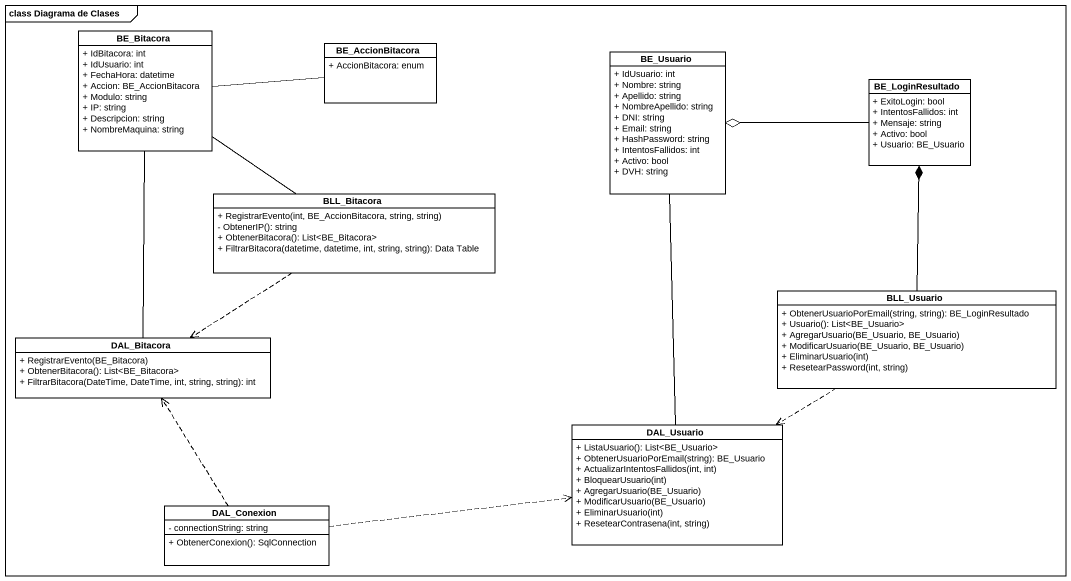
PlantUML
@startuml
mainframe class Diagrama de Clases
hide circle
hide empty members
skinparam classAttributeIconSize 0
class BE_Bitacora {
  + IdBitacora: int
  + IdUsuario: int
  + FechaHora: datetime
  + Accion: BE_AccionBitacora
  + Modulo: string
  + IP: string
  + Descripcion: string
  + NombreMaquina: string
}
class BE_AccionBitacora {
  + AccionBitacora: enum
}
class BE_Usuario {
  + IdUsuario: int
  + Nombre: string
  + Apellido: string
  + NombreApellido: string
  + DNI: string
  + Email: string
  + HashPassword: string
  + IntentosFallidos: int
  + Activo: bool
  + DVH: string
}
class BE_LoginResultado {
  + ExitoLogin: bool
  + IntentosFallidos: int
  + Mensaje: string
  + Activo: bool
  + Usuario: BE_Usuario
}
class BLL_Bitacora {
  + RegistrarEvento(int, BE_AccionBitacora, string, string)
  - ObtenerIP(): string
  + ObtenerBitacora(): List<BE_Bitacora>
  + FiltrarBitacora(datetime, datetime, int, string, string): Data Table
}
class BLL_Usuario {
  + ObtenerUsuarioPorEmail(string, string): BE_LoginResultado
  + Usuario(): List<BE_Usuario>
  + AgregarUsuario(BE_Usuario, BE_Usuario)
  + ModificarUsuario(BE_Usuario, BE_Usuario)
  + EliminarUsuario(int)
  + ResetearPassword(int, string)
}
class DAL_Bitacora {
  + RegistrarEvento(BE_Bitacora)
  + ObtenerBitacora(): List<BE_Bitacora>
  + FiltrarBitacora(DateTime, DateTime, int, string, string): int
}
class DAL_Usuario {
  + ListaUsuario(): List<BE_Usuario>
  + ObtenerUsuarioPorEmail(string): BE_Usuario
  + ActualizarIntentosFallidos(int, int)
  + BloquearUsuario(int)
  + AgregarUsuario(BE_Usuario)
  + ModificarUsuario(BE_Usuario)
  + EliminarUsuario(int)
  + ResetearContrasena(int, string)
}
class DAL_Conexion {
  - connectionString: string
  + ObtenerConexion(): SqlConnection
}
BE_Bitacora -right- BE_AccionBitacora
BE_LoginResultado -left-o BE_Usuario
BLL_Bitacora -up- BE_Bitacora
BLL_Bitacora ..> DAL_Bitacora
BLL_Usuario -up-* BE_LoginResultado
BLL_Usuario ..> DAL_Usuario
DAL_Bitacora -up- BE_Bitacora
DAL_Usuario -up- BE_Usuario
DAL_Conexion .up.> DAL_Bitacora
DAL_Conexion .right.> DAL_Usuario
@enduml
